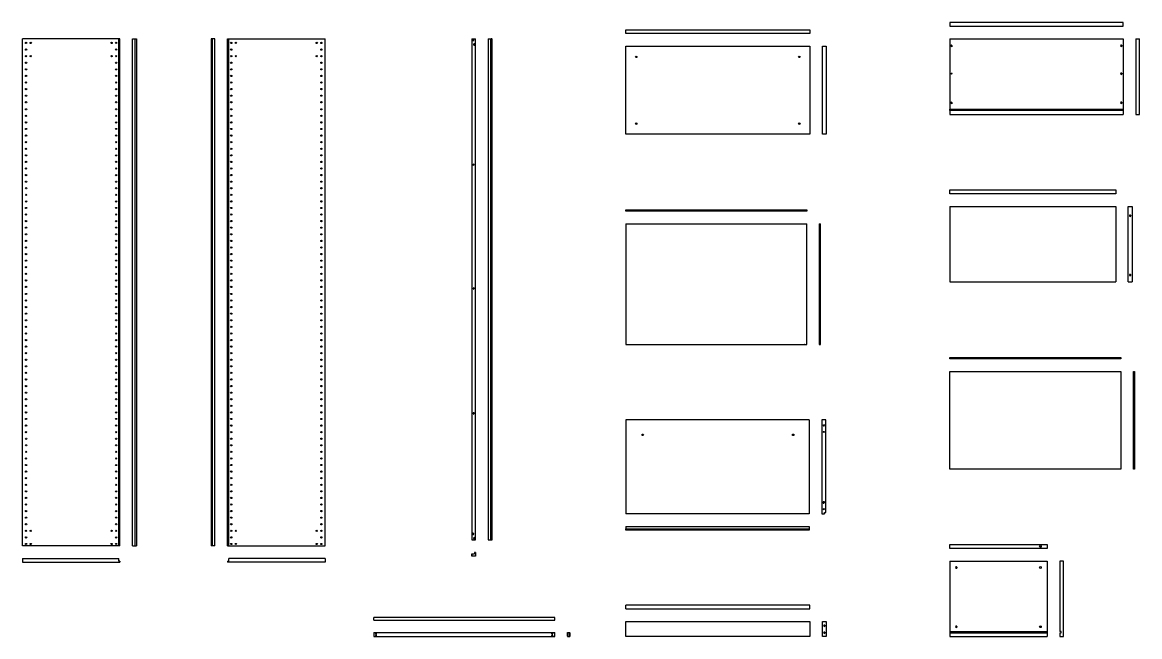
# Model space of a CAD drawing. Header units: millimetres. Extents: x 1628 to 5948, y -265 to 1722.
# Drawn here: x 1627.8 to 2071, y 44 to 287.7 of the extents above; entities that cross this region are included whole.
import ezdxf

# ---------------------------------------------------------------- set-up
doc = ezdxf.new("R2010")
doc.units = ezdxf.units.MM
doc.layers.get('0').update_dxf_attribs({"color": 8})
doc.layers.add('Incastri', color=4, linetype='Continuous')

msp = doc.modelspace()

# ---------------------------------------------------------------- linework, layer by layer
for p, q in [((1867.18, 283.24), (1867.18, 284.74)), ((1867.18, 284.74), (1940.18, 284.74)), ((1940.18, 284.74), (1940.18, 283.24)), ((2064.5, 287.65), (1995.65, 287.65)), ((1995.65, 287.65), (1995.65, 286.15)), ((1995.65, 286.15), (2064.5, 286.15)), ((2064.5, 286.15), (2064.5, 287.65)), ((1627.82, 79.95), (1627.82, 281.15)), ((1666.55, 281.15), (1627.82, 281.15)), ((1666.05, 79.95), (1666.05, 281.15)), ((1666.55, 79.95), (1666.55, 281.15)), ((1671.55, 281.15), (1673.05, 281.15)), ((1671.55, 79.95), (1671.55, 281.15)), ((1672.55, 79.95), (1672.55, 281.15)), ((1673.05, 281.15), (1673.05, 79.95)), ((1704.18, 281.15), (1702.68, 281.15)), ((1702.68, 281.15), (1702.68, 79.95)), ((1703.18, 79.95), (1703.18, 281.15)), ((1704.18, 79.95), (1704.18, 281.15)), ((1709.18, 79.95), (1709.18, 281.15)), ((1709.18, 281.15), (1747.91, 281.15)), ((1709.68, 79.95), (1709.68, 281.15)), ((1747.91, 79.95), (1747.91, 281.15)), ((1806.11, 281.15), (1806.11, 82.36)), ((1806.11, 281.15), (1807.61, 281.15)), ((1807.61, 281.05), (1807.61, 281.15)), ((1807.61, 281.15), (1807.61, 281.05)), ((1807.61, 232.73), (1807.61, 281.05)), ((1812.61, 281.15), (1814.11, 281.15)), ((1812.61, 281.15), (1812.61, 82.36)), ((1813.61, 82.36), (1813.61, 281.15)), ((1813.82, 281.05), (1813.82, 279.75)), ((1814.02, 281.05), (1813.82, 281.05)), ((1813.82, 279.75), (1814.02, 279.75)), ((1814.02, 279.75), (1814.02, 281.05)), ((1814.11, 82.36), (1814.11, 281.15)), ((1940.18, 283.24), (1867.18, 283.24)), ((1995.65, 281.15), (2064.5, 281.15)), ((1995.65, 281.15), (1995.65, 251.15)), ((2064.5, 281.15), (2064.5, 251.15)), ((2069.5, 281.15), (2071, 281.15)), ((2069.5, 281.15), (2069.5, 251.15)), ((2071, 251.15), (2071, 281.15)), ((1867.18, 278.24), (1940.18, 278.24)), ((1867.18, 243.24), (1867.18, 278.24)), ((1940.18, 278.24), (1940.18, 243.24)), ((1945.18, 278.24), (1946.68, 278.24)), ((1945.18, 243.24), (1945.18, 278.24)), ((1946.68, 278.24), (1946.68, 243.24)), ((1995.65, 252.65), (1995.65, 253.15)), ((1995.65, 253.15), (2064.5, 253.15)), ((2064.5, 252.65), (1995.65, 252.65)), ((1995.65, 251.15), (2064.5, 251.15)), ((2063, 251.15), (2064.5, 251.15)), ((2069.5, 251.15), (2071, 251.15)), ((1940.18, 243.24), (1867.18, 243.24)), ((1946.68, 243.24), (1945.18, 243.24)), ((1807.61, 231.63), (1807.61, 232.73)), ((1807.61, 230.53), (1807.61, 231.63)), ((1807.61, 184.3), (1807.61, 230.53)), ((1807.61, 230.33), (1807.61, 230.53)), ((1813.82, 231.63), (1813.82, 230.53)), ((1814.02, 231.63), (1813.82, 231.63)), ((1813.82, 230.53), (1814.02, 230.53)), ((1814.02, 230.53), (1814.02, 231.63)), ((1995.65, 219.65), (1995.65, 221.15)), ((1995.65, 221.15), (2061.5, 221.15)), ((2061.5, 219.65), (1995.65, 219.65)), ((2061.5, 221.15), (2061.5, 219.65)), ((1867.18, 212.74), (1867.18, 213.24)), ((1867.18, 213.24), (1938.93, 213.24)), ((1938.93, 212.74), (1867.18, 212.74)), ((1938.93, 213.24), (1938.93, 212.74)), ((1995.65, 214.65), (2061.5, 214.65)), ((1995.65, 214.65), (1995.65, 184.65)), ((2061.5, 214.65), (2061.5, 184.65)), ((2066.5, 184.65), (2066.5, 214.65)), ((2066.5, 214.65), (2068, 214.65)), ((2068, 214.65), (2068, 184.65)), ((1867.18, 207.74), (1867.18, 159.91)), ((1867.18, 207.74), (1938.93, 207.74)), ((1938.93, 159.91), (1938.93, 207.74)), ((1943.93, 207.74), (1944.43, 207.74)), ((1943.93, 207.74), (1943.93, 159.91)), ((1944.43, 159.91), (1944.43, 207.74)), ((1807.61, 182.31), (1807.61, 184.3)), ((1807.61, 135.88), (1807.61, 182.31)), ((1813.82, 182.31), (1813.82, 181.21)), ((1814.02, 182.31), (1813.82, 182.31)), ((1814.02, 181.21), (1814.02, 182.31)), ((1995.65, 184.65), (2061.5, 184.65)), ((2066.5, 184.65), (2068, 184.65)), ((1813.82, 181.21), (1814.02, 181.21)), ((1867.18, 159.91), (1938.93, 159.91)), ((1943.93, 159.91), (1944.43, 159.91)), ((1995.65, 154.15), (1995.65, 154.65)), ((1995.65, 154.65), (2063.5, 154.65)), ((2063.5, 154.15), (1995.65, 154.15)), ((2063.5, 154.65), (2063.5, 154.15)), ((1995.65, 149.15), (2063.5, 149.15)), ((1995.65, 110.45), (1995.65, 149.15)), ((2063.5, 149.15), (2063.5, 110.45)), ((2068.5, 149.15), (2069, 149.15)), ((2068.5, 110.45), (2068.5, 149.15)), ((2069, 149.15), (2069, 110.45)), ((1807.61, 132.99), (1807.61, 135.88)), ((1807.61, 131.89), (1807.61, 132.99)), ((1813.82, 132.99), (1813.82, 131.89)), ((1814.02, 132.99), (1813.82, 132.99)), ((1814.02, 131.89), (1814.02, 132.99)), ((1807.61, 82.36), (1807.61, 131.89)), ((1813.82, 131.89), (1814.02, 131.89)), ((1939.96, 129.91), (1867.18, 129.91)), ((1867.18, 129.91), (1867.18, 92.71)), ((1939.96, 129.91), (1939.96, 92.71)), ((1944.96, 129.91), (1944.96, 92.71)), ((1946.46, 129.91), (1944.96, 129.91)), ((1946.46, 93.21), (1946.46, 129.91)), ((2063.5, 110.45), (1995.65, 110.45)), ((2069, 110.45), (2068.5, 110.45)), ((1945.96, 92.71), (1945.96, 93.21)), ((1945.96, 93.21), (1946.46, 93.21)), ((1939.96, 92.71), (1867.18, 92.71)), ((1944.96, 92.71), (1945.96, 92.71)), ((1867.18, 87.71), (1867.18, 86.21)), ((1867.18, 87.71), (1939.96, 87.71)), ((1867.18, 86.21), (1867.18, 86.71)), ((1867.18, 86.71), (1939.96, 86.71)), ((1939.96, 86.21), (1867.18, 86.21)), ((1939.96, 87.71), (1939.96, 86.21)), ((1666.55, 79.95), (1627.82, 79.95)), ((1666.55, 79.95), (1665.05, 79.95)), ((1671.55, 79.95), (1673.05, 79.95)), ((1704.18, 79.95), (1702.68, 79.95)), ((1709.18, 79.95), (1747.91, 79.95)), ((1709.18, 79.95), (1710.68, 79.95)), ((1806.11, 82.36), (1807.61, 82.36)), ((1812.61, 82.36), (1814.11, 82.36)), ((1814.02, 83.76), (1813.82, 83.76)), ((1813.82, 83.76), (1813.82, 82.46)), ((1814.02, 82.46), (1813.82, 82.46)), ((1814.02, 82.46), (1814.02, 83.76)), ((1995.65, 78.95), (1995.65, 80.45)), ((1995.65, 80.45), (2034.35, 80.45)), ((2034.35, 80.45), (2034.35, 78.95)), ((1806.11, 76.86), (1806.11, 75.86)), ((1806.11, 75.86), (1806.11, 76.86)), ((1806.11, 76.86), (1807.11, 76.86)), ((1807.61, 75.86), (1806.11, 75.86)), ((1807.11, 77.36), (1807.61, 77.36)), ((1807.61, 77.36), (1807.11, 77.36)), ((1807.11, 77.36), (1807.11, 76.86)), ((1807.61, 77.36), (1807.61, 75.86)), ((2034.35, 78.95), (1995.65, 78.95)), ((1627.82, 74.95), (1627.82, 73.45)), ((1627.82, 74.95), (1666.05, 74.95)), ((1627.82, 73.45), (1666.55, 73.45)), ((1666.05, 73.95), (1666.05, 74.95)), ((1666.55, 73.95), (1666.05, 73.95)), ((1666.55, 73.95), (1666.55, 73.45)), ((1709.18, 73.95), (1709.18, 73.45)), ((1709.18, 73.95), (1709.68, 73.95)), ((1747.91, 73.45), (1709.18, 73.45)), ((1747.91, 74.95), (1709.68, 74.95)), ((1709.68, 73.95), (1709.68, 74.95)), ((1747.91, 74.95), (1747.91, 73.45)), ((1995.65, 73.95), (2034.35, 73.95)), ((1995.65, 73.95), (1995.65, 43.95)), ((2034.35, 73.95), (2034.35, 43.95)), ((2040.85, 73.95), (2039.35, 73.95)), ((2039.35, 73.95), (2039.35, 45.95)), ((2040.85, 43.95), (2040.85, 73.95)), ((1867.18, 54.95), (1867.18, 56.45)), ((1940.18, 56.45), (1867.18, 56.45)), ((1867.18, 54.95), (1940.18, 54.95)), ((1940.18, 54.95), (1940.18, 56.45)), ((1767.27, 50.55), (1767.27, 51.55)), ((1839.02, 51.55), (1767.27, 51.55)), ((1767.27, 50.55), (1839.02, 50.55)), ((1839.02, 50.55), (1839.02, 51.55)), ((1867.18, 49.95), (1940.18, 49.95)), ((1867.18, 43.95), (1867.18, 49.95)), ((1940.18, 49.95), (1940.18, 43.95)), ((1945.18, 49.95), (1946.68, 49.95)), ((1945.18, 43.95), (1945.18, 49.95)), ((1946.68, 49.95), (1946.68, 43.95)), ((1767.27, 45.55), (1767.27, 45.65)), ((1767.27, 45.65), (1839.02, 45.65)), ((1767.27, 45.55), (1767.27, 44.15)), ((1839.02, 43.95), (1839.02, 45.65)), ((1844.02, 45.65), (1845.02, 45.65)), ((1844.02, 44.15), (1844.02, 45.65)), ((1844.72, 44.15), (1844.72, 45.45)), ((1844.72, 45.45), (1844.92, 45.45)), ((1844.92, 45.45), (1844.92, 44.15)), ((1845.02, 44.15), (1845.02, 45.65)), ((1995.65, 45.95), (2034.35, 45.95)), ((1995.65, 45.45), (2034.35, 45.45)), ((2034.35, 45.45), (2034.35, 45.95)), ((2039.85, 45.95), (2039.35, 45.95)), ((2039.35, 45.45), (2039.85, 45.45)), ((2039.35, 45.45), (2039.35, 43.95)), ((2039.85, 45.45), (2039.85, 45.95)), ((1767.27, 44.15), (1767.27, 43.95)), ((1767.27, 43.95), (1839.02, 43.95)), ((1844.02, 44.15), (1844.02, 43.95)), ((1844.02, 43.95), (1845.02, 43.95)), ((1844.92, 44.15), (1844.72, 44.15)), ((1845.02, 44.15), (1845.02, 43.95)), ((1940.18, 43.95), (1867.18, 43.95)), ((1946.68, 43.95), (1945.18, 43.95)), ((1995.65, 43.95), (2034.35, 43.95)), ((2039.35, 43.95), (2040.85, 43.95))]:
    msp.add_line(p, q)
at = {"color": 175, "linetype": 'Continuous'}
msp.add_line((1938.18, 159.91), (1938.08, 159.81), dxfattribs=at)
at = {"layer": 'Incastri'}
for centre, radius in [((1629.31, 279.47), 0.25), ((1631.14, 279.47), 0.25), ((1663.22, 279.47), 0.25), ((1665.05, 279.47), 0.25), ((1710.68, 279.47), 0.25), ((1712.51, 279.47), 0.25), ((1744.59, 279.47), 0.25), ((1746.42, 279.47), 0.25), ((1806.59, 280.65), 0.2), ((1629.31, 276.83), 0.25), ((1665.05, 276.83), 0.25), ((1710.68, 276.83), 0.25), ((1746.42, 276.83), 0.25), ((1807.11, 278.86), 0.2), ((1996.4, 278.35), 0.2), ((1996.4, 278.35), 0.2), ((2063.75, 278.35), 0.2), ((2063.75, 278.35), 0.2), ((1629.31, 274.22), 0.25), ((1629.31, 271.61), 0.25), ((1631.14, 274.22), 0.25), ((1663.22, 274.22), 0.25), ((1665.05, 274.22), 0.25), ((1665.05, 271.61), 0.25), ((1710.68, 274.22), 0.25), ((1710.68, 271.61), 0.25), ((1712.51, 274.22), 0.25), ((1744.59, 274.22), 0.25), ((1746.42, 274.22), 0.25), ((1746.42, 271.61), 0.25), ((1871.31, 273.94), 0.3), ((1935.98, 273.94), 0.3), ((1629.31, 269), 0.25), ((1629.31, 266.39), 0.25), ((1665.05, 269), 0.25), ((1665.05, 266.39), 0.25), ((1710.68, 269), 0.25), ((1710.68, 266.39), 0.25), ((1746.42, 269), 0.25), ((1746.42, 266.39), 0.25), ((1996.4, 267.3), 0.2), ((1996.4, 267.3), 0.2), ((2063.75, 267.3), 0.2), ((2063.75, 267.3), 0.2), ((1629.31, 263.79), 0.25), ((1665.05, 263.79), 0.25), ((1710.68, 263.79), 0.25), ((1746.42, 263.79), 0.25), ((1629.31, 261.17), 0.25), ((1629.31, 258.56), 0.25), ((1665.05, 261.17), 0.25), ((1665.05, 258.56), 0.25), ((1710.68, 261.17), 0.25), ((1710.68, 258.56), 0.25), ((1746.42, 261.17), 0.25), ((1746.42, 258.56), 0.25), ((1629.31, 255.95), 0.25), ((1629.31, 253.15), 0.25), ((1665.05, 255.95), 0.25), ((1665.05, 253.15), 0.25), ((1710.68, 255.95), 0.25), ((1710.68, 253.15), 0.25), ((1746.42, 255.95), 0.25), ((1746.42, 253.15), 0.25), ((1996.4, 255.75), 0.2), ((1996.4, 255.75), 0.2), ((2063.75, 255.75), 0.2), ((1629.31, 250.55), 0.25), ((1629.31, 247.95), 0.25), ((1665.05, 250.55), 0.25), ((1665.05, 247.95), 0.25), ((1710.68, 250.55), 0.25), ((1710.68, 247.95), 0.25), ((1746.42, 250.55), 0.25), ((1746.42, 247.95), 0.25), ((1629.31, 245.35), 0.25), ((1665.05, 245.35), 0.25), ((1710.68, 245.35), 0.25), ((1746.42, 245.35), 0.25), ((1871.31, 247.49), 0.3), ((1935.98, 247.49), 0.3), ((1629.31, 242.71), 0.25), ((1629.31, 240.1), 0.25), ((1665.05, 242.71), 0.25), ((1665.05, 240.1), 0.25), ((1710.68, 242.71), 0.25), ((1710.68, 240.1), 0.25), ((1746.42, 242.71), 0.25), ((1746.42, 240.1), 0.25), ((1629.31, 237.49), 0.25), ((1629.31, 234.88), 0.25), ((1665.05, 237.49), 0.25), ((1665.05, 234.88), 0.25), ((1710.68, 237.49), 0.25), ((1710.68, 234.88), 0.25), ((1746.42, 237.49), 0.25), ((1746.42, 234.88), 0.25), ((1629.31, 232.27), 0.25), ((1665.05, 232.27), 0.25), ((1710.68, 232.27), 0.25), ((1746.42, 232.27), 0.25), ((1806.81, 231.12), 0.15), ((1629.31, 229.66), 0.25), ((1629.31, 227.05), 0.25), ((1665.05, 229.66), 0.25), ((1665.05, 227.05), 0.25), ((1710.68, 229.66), 0.25), ((1710.68, 227.05), 0.25), ((1746.42, 229.66), 0.25), ((1746.42, 227.05), 0.25), ((1629.31, 224.44), 0.25), ((1629.32, 221.82), 0.25), ((1665.04, 221.82), 0.25), ((1665.05, 224.44), 0.25), ((1710.68, 224.44), 0.25), ((1710.69, 221.82), 0.25), ((1746.42, 224.44), 0.25), ((1746.42, 221.82), 0.25), ((1629.32, 219.21), 0.25), ((1665.04, 219.21), 0.25), ((1710.69, 219.21), 0.25), ((1746.41, 219.21), 0.25), ((1629.31, 214), 0.25), ((1629.32, 216.6), 0.25), ((1665.04, 216.6), 0.25), ((1665.05, 214), 0.25), ((1710.68, 214), 0.25), ((1710.69, 216.6), 0.25), ((1746.42, 216.6), 0.25), ((1746.42, 214), 0.25), ((1629.31, 211.4), 0.25), ((1629.31, 208.8), 0.25), ((1665.05, 211.4), 0.25), ((1665.05, 208.8), 0.25), ((1710.68, 211.4), 0.25), ((1710.68, 208.8), 0.25), ((1746.42, 211.4), 0.25), ((1746.42, 208.8), 0.25), ((2067.25, 210.96), 0.2), ((2067.25, 210.96), 0.2), ((1629.31, 206.2), 0.25), ((1665.05, 206.2), 0.25), ((1710.68, 206.2), 0.25), ((1746.42, 206.2), 0.25), ((1629.31, 203.56), 0.25), ((1629.31, 200.95), 0.25), ((1665.05, 203.56), 0.25), ((1665.05, 200.95), 0.25), ((1710.68, 203.56), 0.25), ((1710.68, 200.95), 0.25), ((1746.42, 203.56), 0.25), ((1746.42, 200.95), 0.25), ((1629.31, 198.34), 0.25), ((1629.31, 195.73), 0.25), ((1665.05, 198.34), 0.25), ((1665.05, 195.73), 0.25), ((1710.68, 198.34), 0.25), ((1710.68, 195.73), 0.25), ((1746.42, 198.34), 0.25), ((1746.42, 195.73), 0.25), ((1629.31, 193.12), 0.25), ((1629.31, 190.51), 0.25), ((1665.05, 193.12), 0.25), ((1665.05, 190.51), 0.25), ((1710.68, 193.12), 0.25), ((1710.68, 190.51), 0.25), ((1746.42, 193.12), 0.25), ((1746.42, 190.51), 0.25), ((1629.31, 187.9), 0.25), ((1665.05, 187.9), 0.25), ((1710.68, 187.9), 0.25), ((1746.42, 187.9), 0.25), ((2067.25, 187.46), 0.2), ((2067.25, 187.46), 0.2), ((1629.31, 185.29), 0.25), ((1629.31, 182.68), 0.25), ((1665.05, 185.29), 0.25), ((1665.05, 182.68), 0.25), ((1710.68, 185.29), 0.25), ((1710.68, 182.68), 0.25), ((1746.42, 185.29), 0.25), ((1746.42, 182.68), 0.25), ((1806.85, 182.06), 0.15), ((1806.85, 182.06), 0.15), ((1629.31, 179.89), 0.25), ((1629.31, 177.29), 0.25), ((1665.05, 179.89), 0.25), ((1665.05, 177.29), 0.25), ((1710.68, 179.89), 0.25), ((1710.68, 177.29), 0.25), ((1746.42, 179.89), 0.25), ((1746.42, 177.29), 0.25), ((1629.31, 174.69), 0.25), ((1665.05, 174.69), 0.25), ((1710.68, 174.69), 0.25), ((1746.42, 174.69), 0.25), ((1629.31, 172.09), 0.25), ((1629.31, 169.45), 0.25), ((1665.05, 172.09), 0.25), ((1665.05, 169.45), 0.25), ((1710.68, 172.09), 0.25), ((1710.68, 169.45), 0.25), ((1746.42, 172.09), 0.25), ((1746.42, 169.45), 0.25), ((1629.31, 166.84), 0.25), ((1629.31, 164.23), 0.25), ((1665.05, 166.84), 0.25), ((1665.05, 164.23), 0.25), ((1710.68, 166.84), 0.25), ((1710.68, 164.23), 0.25), ((1746.42, 166.84), 0.25), ((1746.42, 164.23), 0.25), ((1629.31, 161.62), 0.25), ((1665.05, 161.62), 0.25), ((1710.68, 161.62), 0.25), ((1746.42, 161.62), 0.25), ((1629.31, 159.01), 0.25), ((1629.31, 156.4), 0.25), ((1665.05, 159.01), 0.25), ((1665.05, 156.4), 0.25), ((1710.68, 159.01), 0.25), ((1710.68, 156.4), 0.25), ((1746.42, 159.01), 0.25), ((1746.42, 156.4), 0.25), ((1629.31, 153.79), 0.25), ((1629.31, 151.19), 0.25), ((1665.05, 153.79), 0.25), ((1665.05, 151.19), 0.25), ((1710.68, 153.79), 0.25), ((1710.68, 151.19), 0.25), ((1746.42, 153.79), 0.25), ((1746.42, 151.19), 0.25), ((1629.31, 148.59), 0.25), ((1665.05, 148.59), 0.25), ((1710.68, 148.59), 0.25), ((1746.42, 148.59), 0.25), ((1629.31, 145.99), 0.25), ((1629.31, 143.35), 0.25), ((1665.05, 145.99), 0.25), ((1665.05, 143.35), 0.25), ((1710.68, 145.99), 0.25), ((1710.68, 143.35), 0.25), ((1746.42, 145.99), 0.25), ((1746.42, 143.35), 0.25), ((1629.31, 140.74), 0.25), ((1629.31, 138.13), 0.25), ((1665.05, 140.74), 0.25), ((1665.05, 138.13), 0.25), ((1710.68, 140.74), 0.25), ((1710.68, 138.13), 0.25), ((1746.42, 140.74), 0.25), ((1746.42, 138.13), 0.25), ((1629.31, 135.52), 0.25), ((1629.31, 132.91), 0.25), ((1665.05, 135.52), 0.25), ((1665.05, 132.91), 0.25), ((1710.68, 135.52), 0.25), ((1710.68, 132.91), 0.25), ((1746.42, 135.52), 0.25), ((1746.42, 132.91), 0.25), ((1629.31, 130.3), 0.25), ((1665.05, 130.3), 0.25), ((1710.68, 130.3), 0.25), ((1746.42, 130.3), 0.25), ((1806.85, 132.5), 0.15), ((1806.85, 132.5), 0.15), ((1629.31, 127.69), 0.25), ((1629.31, 125.08), 0.25), ((1665.05, 127.69), 0.25), ((1665.05, 125.08), 0.25), ((1710.68, 127.69), 0.25), ((1710.68, 125.08), 0.25), ((1746.42, 127.69), 0.25), ((1746.42, 125.08), 0.25), ((1873.92, 124.02), 0.3), ((1933.58, 124.02), 0.3), ((1945.72, 125.17), 0.2), ((1945.72, 127.82), 0.15), ((1945.72, 127.82), 0.15), ((1629.32, 122.46), 0.25), ((1629.32, 119.86), 0.25), ((1665.04, 122.46), 0.25), ((1665.04, 119.86), 0.25), ((1710.69, 122.46), 0.25), ((1710.69, 119.86), 0.25), ((1746.41, 119.86), 0.25), ((1746.42, 122.46), 0.25), ((1629.32, 117.25), 0.25), ((1665.04, 117.25), 0.25), ((1710.69, 117.25), 0.25), ((1746.42, 117.25), 0.25), ((1629.31, 114.64), 0.25), ((1629.31, 112.04), 0.25), ((1665.05, 114.64), 0.25), ((1665.05, 112.04), 0.25), ((1710.68, 114.64), 0.25), ((1710.68, 112.04), 0.25), ((1746.42, 114.64), 0.25), ((1746.42, 112.04), 0.25), ((1629.31, 109.44), 0.25), ((1629.31, 106.84), 0.25), ((1665.05, 109.44), 0.25), ((1665.05, 106.84), 0.25), ((1710.68, 109.44), 0.25), ((1710.68, 106.84), 0.25), ((1746.42, 109.44), 0.25), ((1746.42, 106.84), 0.25), ((1629.31, 104.2), 0.25), ((1665.05, 104.2), 0.25), ((1710.68, 104.2), 0.25), ((1746.42, 104.2), 0.25), ((1629.31, 101.59), 0.25), ((1629.31, 98.98), 0.25), ((1665.05, 101.59), 0.25), ((1665.05, 98.98), 0.25), ((1710.68, 101.59), 0.25), ((1710.68, 98.98), 0.25), ((1746.42, 101.59), 0.25), ((1746.42, 98.98), 0.25), ((1629.31, 96.37), 0.25), ((1629.31, 93.76), 0.25), ((1665.05, 96.37), 0.25), ((1665.05, 93.76), 0.25), ((1710.68, 96.37), 0.25), ((1710.68, 93.76), 0.25), ((1746.42, 96.37), 0.25), ((1746.42, 93.76), 0.25), ((1945.72, 97.17), 0.2), ((1945.72, 94.52), 0.15), ((1945.72, 94.52), 0.15), ((1629.31, 91.16), 0.25), ((1629.31, 88.54), 0.25), ((1665.05, 91.16), 0.25), ((1665.05, 88.54), 0.25), ((1710.68, 91.16), 0.25), ((1710.68, 88.54), 0.25), ((1746.42, 91.16), 0.25), ((1746.42, 88.54), 0.25), ((1629.31, 85.93), 0.25), ((1631.14, 85.93), 0.25), ((1663.22, 85.93), 0.25), ((1665.05, 85.93), 0.25), ((1710.68, 85.93), 0.25), ((1712.51, 85.93), 0.25), ((1744.59, 85.93), 0.25), ((1746.42, 85.93), 0.25), ((1806.59, 84.75), 0.2), ((1806.59, 84.75), 0.2), ((1629.31, 83.32), 0.25), ((1629.31, 80.71), 0.25), ((1631.14, 80.71), 0.25), ((1663.22, 80.71), 0.25), ((1665.05, 83.32), 0.25), ((1665.05, 80.71), 0.25), ((1710.68, 83.32), 0.25), ((1710.68, 80.71), 0.25), ((1712.51, 80.71), 0.25), ((1744.59, 80.71), 0.25), ((1746.42, 83.32), 0.25), ((1746.42, 80.71), 0.25), ((1807.11, 82.97), 0.2), ((1807.11, 82.97), 0.2), ((2031.65, 79.72), 0.33), ((1998.3, 71.39), 0.2), ((1998.3, 71.39), 0.2), ((2031.65, 71.39), 0.35), ((1768.1, 45.14), 0.136), ((1768.1, 45.14), 0.136), ((1768.1, 44.47), 0.136), ((1768.1, 44.47), 0.136), ((1838, 45.14), 0.136), ((1838, 45.14), 0.136), ((1838, 44.47), 0.136), ((1838, 44.47), 0.136), ((1945.97, 48.31), 0.2), ((1945.97, 45.54), 0.2), ((1998.3, 47.89), 0.2), ((1998.3, 47.89), 0.2), ((2031.65, 47.89), 0.35)]:
    msp.add_circle(centre, radius, dxfattribs=at)
for centre, radius, start, end in [((1806.59, 280.65), 0.3, 90, 0), ((1807.11, 278.86), 0.3, 90, 0), ((1996.4, 278.35), 0.3, 90, 0), ((2063.75, 278.35), 0.3, 90, 0), ((2063.75, 267.3), 0.3, 90, 0), ((1996.4, 255.75), 0.3, 90, 0), ((2063.75, 255.75), 0.3, 90, 0), ((1806.81, 231.12), 0.25, 0, 180), ((1806.81, 231.12), 0.25, 180, 270), ((2067.25, 210.96), 0.3, 90, 0), ((2067.25, 187.46), 0.3, 90, 0), ((1806.85, 182.06), 0.25, 0, 180), ((1806.85, 182.06), 0.25, 180, 270), ((1806.85, 132.5), 0.25, 0, 180), ((1806.85, 132.5), 0.25, 180, 270), ((1945.72, 127.82), 0.25, 180, 0), ((1945.72, 127.82), 0.25, 0, 90), ((1945.72, 97.17), 0.3, 0, 270), ((1945.72, 94.52), 0.25, 0, 180), ((1945.72, 94.52), 0.25, 180, 270), ((1806.59, 84.75), 0.3, 90, 0), ((1807.11, 82.97), 0.3, 90, 0), ((1998.3, 71.39), 0.3, 90, 0), ((1768.1, 45.14), 0.204, 270, 180), ((1768.1, 44.47), 0.204, 270, 180), ((1838, 45.14), 0.204, 270, 180), ((1838, 44.47), 0.204, 270, 180), ((1945.97, 48.31), 0.3, 90, 0), ((1945.97, 45.54), 0.3, 90, 0), ((1998.3, 47.89), 0.3, 90, 0)]:
    msp.add_arc(centre, radius, start, end, dxfattribs=at)

doc.saveas('drawing.dxf')
